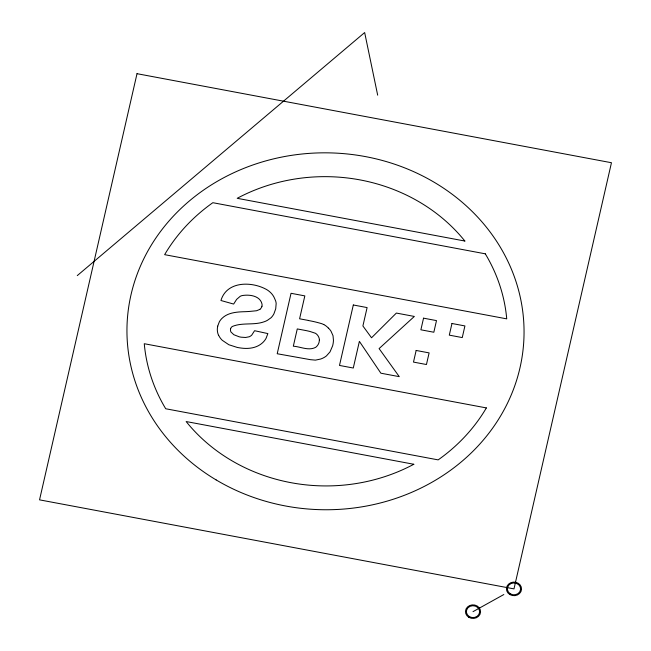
<?xml version="1.0" encoding="UTF-8"?>
<svg xmlns="http://www.w3.org/2000/svg" width="651" height="651" viewBox="0 0 651 651"><rect width="100%" height="100%" fill="white"/><g stroke="black" fill="none" stroke-linecap="round" stroke-linejoin="round"><path stroke-width="0.98" d="M217.703 326.135L219.306 321.895A17.439 15.673 0.9 0 1 222.04 318.323C227.59 312.862 235.833 312.024 243.222 311.739A101.711 91.417 0.9 0 0 249.512 311.438L256.543 310.747L259.895 309.388M230.641 328.665L230.739 328.405A4.37 3.93 0.9 0 1 232.431 326.428C242.416 322.278 253.923 325.484 264.119 321.781A18.008 16.185 0.9 0 0 267.512 320.259L271.06 317.745A18.545 16.666 0.9 0 0 273.916 313.823L275.715 308.826L276.162 303.529A15.502 13.931 0.9 0 0 275.666 300.998L274.6 298.443A19.652 17.658 0.9 0 0 269.188 291.339L268 290.452A22.069 19.831 0.9 0 0 266.023 289.231C251.172 281.232 226.646 281.142 220.949 300.51L233.644 304.066L236.622 299.387L240.219 296.295A10.986 9.879 0.9 0 1 241.936 295.635C249.064 294.228 260.27 295.627 262.027 304.163A7.364 6.624 0.9 0 1 261.922 306.239M77.266 275.609L364.658 32.55L377.678 95.168M473.008 611.655L503.825 594.534M308.371 320.438L299.59 318.795L304.831 295.888L291.038 293.3L277.212 353.745L310.34 359.661L315.418 360.133L320.528 359.067A18.553 16.674 0.9 0 0 326.411 355.934L330.016 351.89L332.62 345.836A30.32 27.252 0.9 0 0 333.45 340.27L333.019 335.696L331.058 331.302A16.063 14.436 0.9 0 0 328.413 328.112M323.767 324.548L321.993 323.775A100.75 90.554 0.9 0 0 308.354 320.512M218.655 335.322L219.558 336.949A18.619 16.731 0.9 0 0 222.316 340.327L228.843 344.737L237.143 347.398A47.678 42.852 0.9 0 0 241.139 348.065C248.454 349.082 256.608 348.114 262.296 342.996A19.4 17.431 0.9 0 0 266.031 338.406L267.87 333.589L254.582 330.708L251.734 335.127A9.301 8.357 0.9 0 1 249.276 336.762L245.565 337.478L241.179 337.185A25.153 22.606 0.9 0 1 239.104 336.77L233.831 334.712L230.967 331.994A5.428 4.874 0.9 0 1 230.649 328.665M261.979 306.255A7.08 6.364 0.9 0 1 259.863 309.355M218.565 335.346A16.902 15.193 0.9 0 1 217.751 326.143M323.783 324.532A17.203 15.461 0.9 0 1 328.389 328.128M319.372 340.025L319.12 342.035A10.636 9.562 0.9 0 1 315.751 347.284C308.664 351.125 300.559 346.649 293.324 346.202L297.271 328.926L304.798 330.342A80.968 72.774 0.9 0 1 309.835 331.432L315.426 333.271A9.041 8.129 0.9 0 1 318.583 336.836L318.868 337.487A7.958 7.153 0.9 0 1 319.381 340.025M137.011 73.685L39.54 499.854L513.989 588.886L611.46 162.726L137.011 73.685M353.314 304.985L339.488 365.439L353.281 368.027L359.385 341.368L380.876 373.202L399.266 376.652L379.094 348.594L414.345 316.443L396.369 313.066L371.534 337.779L362.9 325.972L367.107 307.581L353.314 304.985M416.152 350.458L413.491 362.094L426.446 364.527L429.115 352.891L416.152 350.458M423.541 318.168L420.88 329.805L433.835 332.238L436.495 320.601L423.541 318.168M451.965 323.498L449.296 335.143L462.259 337.576L464.92 325.931L451.965 323.498M464.863 241.041L237.192 198.311A172.043 154.637 0.9 0 1 464.863 241.041M485.288 253.825L212.836 202.697A181.808 163.409 0.9 0 0 164.638 254.663L506.73 318.86A181.808 163.409 0.9 0 0 485.288 253.825M486.362 407.917L144.27 343.72A181.808 163.409 0.9 0 0 165.712 408.755L438.164 459.883A181.808 163.409 0.9 0 0 486.362 407.917M413.808 464.269L186.137 421.539A172.043 154.637 0.9 0 0 413.808 464.269M510.343 593.85A6.624 5.949 0.9 0 0 520.605 589.269A6.624 5.949 0.9 0 0 511.027 583.556A6.624 5.949 0.9 0 0 510.343 593.85M509.831 594.55A7.56 6.795 0.9 0 0 521.541 589.318A7.56 6.795 0.9 0 0 510.612 582.8A7.56 6.795 0.9 0 0 509.831 594.55M469.363 616.611A6.624 5.949 0.9 0 0 479.624 612.03A6.624 5.949 0.9 0 0 470.046 606.325A6.624 5.949 0.9 0 0 469.363 616.611M468.842 617.311A7.56 6.795 0.9 0 0 480.56 612.086A7.56 6.795 0.9 0 0 469.631 605.568A7.56 6.795 0.9 0 0 468.842 617.311M216.124 479.909A198.563 178.464 0.9 0 0 523.697 342.556A198.563 178.464 0.9 0 0 236.679 171.408A198.563 178.464 0.9 0 0 216.124 479.909"/></g></svg>
